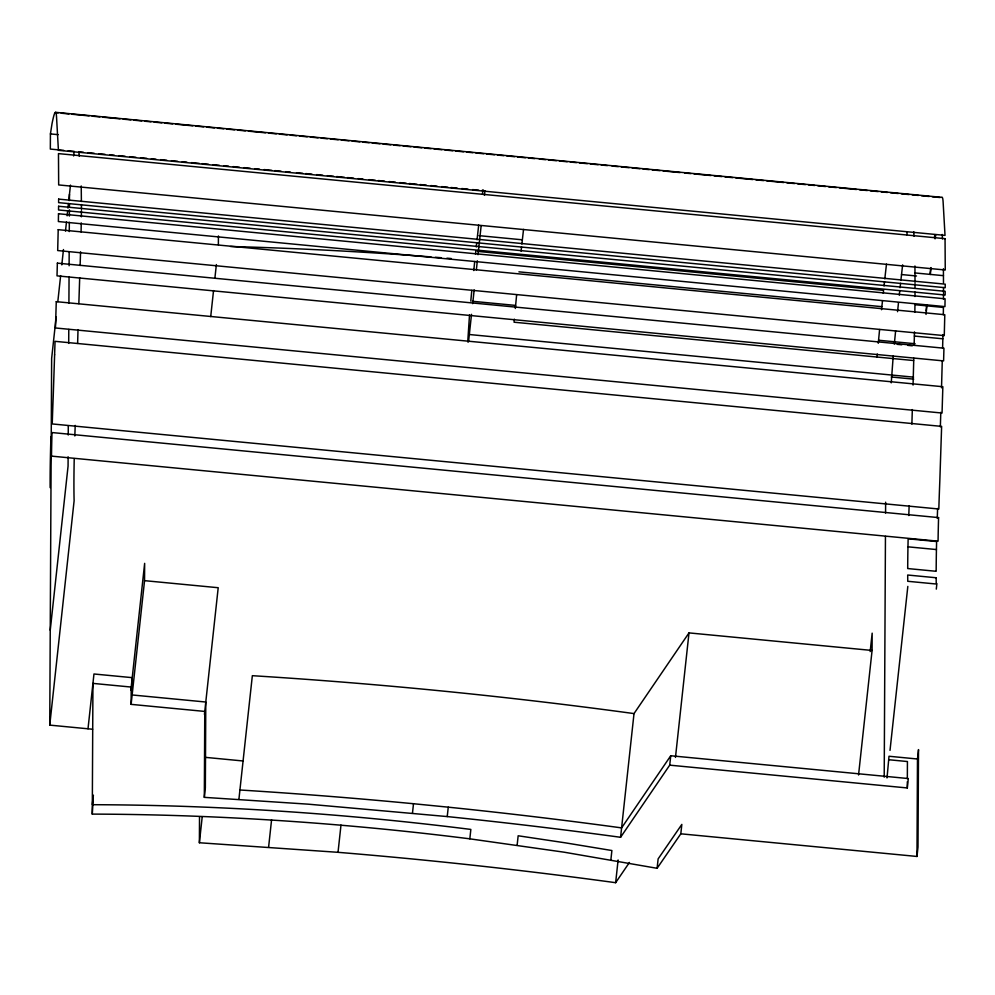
<?xml version="1.0" encoding="UTF-8"?>
<svg xmlns="http://www.w3.org/2000/svg" width="995" height="995" viewBox="0 0 995 995"><rect width="100%" height="100%" fill="white"/><g stroke="black" fill="none" stroke-linecap="round" stroke-linejoin="round"><path stroke-width="1.49" d="M943.484 292.443L943.484 287.58M58.133 112.908L55.036 112.609A215.791 7.288 -84.5 0 0 52.014 123.753L50.422 133.915L50.335 149.076L63.73 150.369M92.597 729.236L49.75 725.119L51.641 358.461L56.143 317.032M68.12 456.767L68.07 466.083L50.235 630.221M68.232 435.026L68.282 425.711M68.705 343.399L68.779 329.42M68.916 303.027L69.053 276.622M69.103 265.752L69.177 251.772M69.277 231.586L69.327 222.271M69.364 216.064L69.389 209.845M69.414 206.736L69.426 203.639M69.439 200.53L69.476 194.311M657.098 868.299L658.13 858.896L681.836 824.407L680.816 833.81L657.098 868.299L564.177 852.205L469.827 838.835A1108.94 386.545 6.2 0 0 92.274 814.109L92.945 683.391L131.203 687.06L131.116 704.361L204.771 711.425L204.323 797.356L308.226 804.171L447.228 816.572A1829.78 637.807 6.2 0 1 620.581 837.293L669.722 765.155L670.754 755.752L908.311 778.55L907.291 787.953L669.722 765.155M92.274 814.109L93.343 795.154L92.324 804.557M131.116 704.361L144.549 580.657L144.648 563.357L130.88 690.095M629.437 862.441L615.644 882.689A1829.78 637.807 6.2 0 0 338.026 852.317L199.386 842.753L199.522 816.671M218.378 244.745L218.415 235.952M467.737 341.957L469.516 314.855M858.548 774.981L872.08 650.456L872.167 633.156L870.165 651.601M884.207 777.194L885.45 536.38M885.575 513.072L885.625 502.201M887.018 777.928L889.008 756.262L917.477 758.998L916.98 856.459L680.816 833.81M891.246 382.851L893.211 356.048M907.291 787.953L907.328 781.734M907.34 778.625L907.428 761.536L888.995 759.757M81.08 231.984L81.242 222.88M81.354 216.81L81.453 210.741M907.962 546.827L908.136 538.805L936.606 541.541L936.432 549.551A893.871 30.186 -84.5 0 0 936.171 571.292L907.701 568.555A893.871 30.186 -84.5 0 1 907.962 546.827L936.432 549.551M914.131 345.377L914.368 336.061A1113.38 37.599 -84.5 0 0 914.467 331.882M942.601 348.101L942.837 338.797A1113.38 37.599 -84.5 0 0 942.937 334.606M913.796 358.237L913.049 385.077M942.265 360.961L941.519 387.801M77.622 343.424L78.02 329.644M911.88 424.193L912.328 409.579M940.35 426.93L940.797 412.316M908.796 515.547L909.131 505.709M937.265 518.283L937.613 508.445M78.841 303.662L79.699 277.717M80.11 265.503L80.57 251.772M514.34 319.146L514.067 322.206L913.584 360.538M515.335 308.475L516.641 294.694M877.005 357.018L877.291 353.971M878.274 343.287L879.592 329.507M894.318 344.071L895.624 330.862M881.558 309.706L882.49 300.726M883.261 293.314L883.572 290.341L477.339 251.362M897.552 311.684L898.497 302.679M899.293 295.167L899.766 290.664M926.022 314.42L926.967 305.403M57.809 301.696L60.645 275.615M61.802 264.881L63.469 249.546M65.471 231.138L66.478 221.935M67.138 215.791L67.635 211.189M67.971 208.129L68.468 203.515M68.804 200.455L70.471 185.107M73.642 155.966L74.14 151.364L68.195 150.792M49.75 725.119L74.115 500.783A794.134 26.815 -84.5 0 1 74.227 458.596M88.008 728.788L93.965 673.988L132.223 677.657L132.136 694.958L205.791 702.022L205.343 787.953L204.323 797.356M210.716 316.597L213.539 290.59M214.87 278.351L216.375 264.57M204.435 714.46L218.203 587.722L144.549 580.657M199.386 842.753L202.184 817.032M238.899 799.395L252.344 675.692A1829.78 637.807 6.2 0 1 634.014 713.589L689 632.895L872.08 650.456M268.613 847.068L271.573 819.83M338.026 852.317L340.987 825.079M412.477 813.126L413.497 803.724L448.26 807.169A1829.78 637.807 6.2 0 1 621.601 827.89L670.754 755.752M476.269 246.934L476.729 242.656M477.04 239.795L478.694 225.094M468.533 341.882L471.518 314.345M472.687 303.637L474.18 289.856M476.344 269.968L477.339 260.789M477.998 254.695L481.145 225.778M484.453 195.343L484.951 190.779L481.854 190.48M447.228 816.572L448.26 807.169M521.094 251.237L521.567 246.947M521.877 244.098L523.532 229.397M469.827 838.835L470.846 829.432A1108.94 386.545 6.2 0 0 93.294 804.706M517.139 845.178L518.159 835.775L565.197 842.815L611.888 850.526L610.868 859.929M615.644 882.689L618.106 859.991M620.581 837.293L634.014 713.589M675.468 757.419L689 632.895M900.077 287.704L900.562 283.314M900.873 280.391L902.627 264.857M890.015 750.367L907.826 586.403M917.477 758.998L918.509 749.596L917.999 847.056L916.98 856.459M936.295 589.127L936.904 583.555M930.3 274.508L931.096 267.58M906.818 234.72L907.291 231.91M935.051 238.85L935.76 234.646M61.23 113.206L68.966 113.952M72.063 114.251L89.077 115.88M92.174 116.179L99.91 116.912M103.007 117.211L120.022 118.853M123.119 119.151L130.855 119.885M133.952 120.184L141.688 120.93M144.785 121.228L150.966 121.813M154.063 122.111L161.799 122.858M164.896 123.156L172.632 123.89M175.729 124.188L192.744 125.83M195.841 126.116L203.577 126.862M206.674 127.161L214.41 127.907M217.495 128.206L223.688 128.79M226.785 129.089L234.521 129.835M237.618 130.134L245.355 130.867M248.451 131.166L265.466 132.808M268.563 133.094L276.299 133.84M279.396 134.138L287.132 134.885M290.217 135.171L296.41 135.768M299.507 136.066L307.244 136.812M310.34 137.111L318.077 137.845M321.161 138.143L327.355 138.74M330.452 139.039L338.188 139.773M341.285 140.071L349.021 140.817M352.118 141.116L359.854 141.862M362.939 142.148L369.133 142.745M372.229 143.044L379.966 143.79M383.063 144.088L390.799 144.822M393.883 145.121L400.077 145.718M403.174 146.016L410.91 146.75M414.007 147.049L421.743 147.795M424.84 148.093L431.022 148.69M434.118 148.976L441.855 149.723M444.952 150.021L452.688 150.767M455.785 151.066L463.521 151.8M466.605 152.098L472.799 152.695M475.896 152.994L483.632 153.727M486.729 154.026L494.465 154.772M497.55 155.071L503.744 155.668M506.841 155.954L514.577 156.7M517.674 156.999L525.41 157.745M528.507 158.031L534.688 158.628M539.327 159.076L545.521 159.673M548.618 159.971L556.354 160.705M559.451 161.003L567.187 161.75M570.272 162.048L576.466 162.633M579.563 162.931L587.299 163.677M590.396 163.976L598.132 164.722M601.216 165.008L607.41 165.605M612.049 166.053L618.243 166.65M621.34 166.949L629.076 167.682M632.173 167.981L639.909 168.727M642.994 169.026L649.188 169.61M652.285 169.909L660.021 170.655M663.118 170.953L680.132 172.583M684.771 173.03L690.965 173.627M694.062 173.926L711.077 175.555M714.174 175.854L721.91 176.588M725.007 176.886L732.743 177.632M735.84 177.931L752.854 179.56M755.951 179.859L763.687 180.605M766.784 180.891L783.799 182.533M786.896 182.831L794.632 183.565M797.729 183.864L805.465 184.61M808.562 184.908L814.743 185.493M817.84 185.791L825.576 186.538M828.673 186.836L836.409 187.582M839.506 187.868L856.521 189.51M859.618 189.809L867.354 190.542M870.451 190.841L878.187 191.587M881.271 191.886L887.465 192.47M890.562 192.769L898.298 193.515M901.395 193.814L909.131 194.56M912.228 194.846L918.41 195.443M921.507 195.741L929.243 196.488M932.34 196.786L940.076 197.52M50.422 133.915L58.145 134.661M78.767 151.812L83.406 152.26M88.033 152.695L94.214 153.292M98.853 153.74L105.022 154.325M109.661 154.772L114.288 155.22M118.927 155.668L125.109 156.252M129.736 156.7L135.917 157.297M140.544 157.732L146.725 158.329M151.364 158.777L155.991 159.212M160.63 159.66L166.799 160.257M171.439 160.705L177.607 161.29M182.247 161.737L186.873 162.185M191.513 162.62L199.236 163.367M202.321 163.665L208.502 164.262M213.129 164.697L219.31 165.294M223.95 165.742L228.576 166.177M233.216 166.625L239.385 167.222M244.024 167.657L250.205 168.254M254.832 168.702L259.471 169.15M264.098 169.585L271.822 170.332M274.906 170.63L281.087 171.215M285.714 171.662L290.353 172.11M296.535 172.707L302.704 173.292M305.801 173.59L311.97 174.187M316.609 174.623L322.79 175.219M327.417 175.667L333.599 176.252M336.683 176.55L344.407 177.297M347.491 177.595L353.673 178.18M358.312 178.627L362.939 179.075M369.12 179.66L375.289 180.257M378.386 180.555L384.555 181.152M389.194 181.587L395.376 182.184M400.002 182.632L406.184 183.217M409.268 183.515L416.992 184.262M420.077 184.56L426.258 185.145M430.897 185.592L437.066 186.189M441.705 186.625L447.887 187.222M450.971 187.52L457.153 188.105M461.779 188.552L467.961 189.149M472.588 189.597L478.769 190.182M914.94 265.976L914.977 272.941L943.447 275.665L943.484 282.767M901.507 274.545L916.494 275.988M479.055 235.653L522.338 239.807M518.917 271.846L881.868 306.671M914.368 336.061L942.837 338.797M472.326 301.274L515.609 305.415M878.56 340.24L915.139 343.748M897.316 344.357L901.818 344.792M907.813 345.364L912.303 345.8M469.317 334.519L913.584 377.142M891.271 376.993L913.746 379.145M206.015 757.419L243.054 760.976M78.829 151.601L79.239 156.103M942.24 234.447L942.501 238.937M913.771 231.723L914.032 236.201M81.229 185.965L81.391 201.463M81.428 204.572L81.478 209.224M943.409 268.712L943.447 275.665M914.977 272.941L915.014 282.431M915.014 283.637L915.014 287.269M239.919 789.993A1829.78 637.807 6.2 0 1 413.497 803.724M943.484 293.662A1113.38 37.599 -84.5 0 1 943.471 299.259M915.014 292.032A1113.38 37.599 -84.5 0 1 915.002 296.522M884.045 285.988A143.429 4.838 -84.5 0 1 884.505 281.684M884.816 278.836A143.429 4.838 -84.5 0 1 886.483 264.11M470.784 301.124A143.429 4.838 -84.5 0 1 471.804 290.378M473.782 270.553A143.429 4.838 -84.5 0 1 474.702 261.548M475.486 254.148A143.429 4.838 -84.5 0 1 475.797 251.225M482.451 194.187A143.429 4.838 -84.5 0 1 483.023 189.821M926.059 310.9A143.429 4.838 -84.5 0 1 926.681 304.918M930.002 274.309A143.429 4.838 -84.5 0 1 930.673 268.351M934.429 237.556A143.429 4.838 -84.5 0 1 934.815 234.621M50.148 487.625A794.134 26.815 -84.5 0 1 50.944 436.594M74.836 435.959A794.134 26.815 -84.5 0 1 75.21 425.4M943.322 314.806A1112.932 37.574 -84.5 0 0 943.409 307.443L914.94 304.706A1112.932 37.574 -84.5 0 1 914.853 312.082M230.542 246.511A1400.363 488.135 6.2 0 1 430.984 256.909M435.325 257.257A1400.363 488.135 6.2 0 1 441.121 257.717M446.904 258.19A1400.363 488.135 6.2 0 1 451.257 258.538M58.643 199.112L58.618 202.644L945.213 287.704L945.225 284.16L58.643 199.112M58.593 206.263L58.543 209.97L945.138 295.017L945.175 291.324L58.593 206.263M58.494 213.751L58.369 221.549L944.951 306.609L945.076 298.798L58.494 213.751M58.207 229.671L57.685 250.553L944.267 335.613L944.79 314.718L58.207 229.671M57.362 263.14L57.014 275.851L943.596 360.911L943.944 348.2L57.362 263.14M56.267 301.659L55.471 327.977L942.054 413.037L942.85 386.719L56.267 301.659M54.613 354.805L53.232 395.985A876.446 29.589 -84.5 0 0 52.237 423.945L938.82 509.005A876.446 29.589 -84.5 0 1 939.815 481.045L941.631 426.382L55.048 341.335L54.613 354.805M941.979 197.371L55.397 112.311A215.791 7.288 -84.5 0 1 56.566 117.472L58.419 150.32L945.014 235.38L943.148 202.532A215.791 7.288 -84.5 0 0 941.979 197.371M945.051 238.676L58.469 153.616L58.668 184.933L945.25 269.993L945.051 238.676M938.571 517.599L51.989 432.551A876.446 29.589 -84.5 0 0 51.479 456.12L938.061 541.18A876.446 29.589 -84.5 0 1 938.571 517.599M936.171 577.759L907.701 575.023L907.751 581.291L936.22 584.015L936.171 577.759"/></g></svg>
